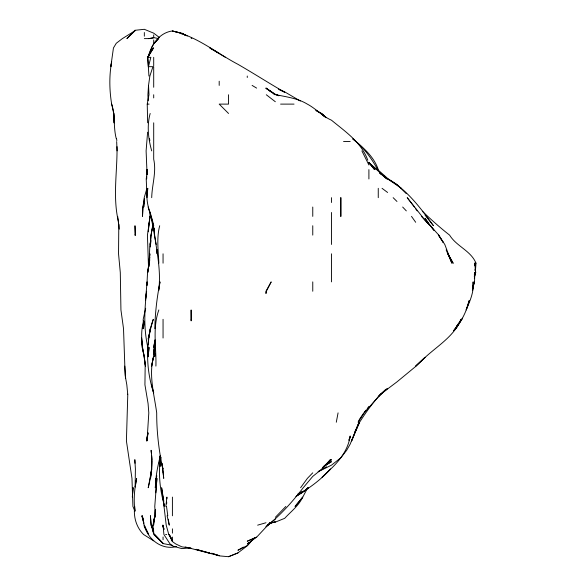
<?xml version="1.0" encoding="UTF-8"?>
<svg xmlns="http://www.w3.org/2000/svg" width="586" height="586" viewBox="0 0 586 586"><rect width="100%" height="100%" fill="white"/><g stroke="black" fill="none" stroke-linecap="round" stroke-linejoin="round"><path stroke-width="0.88" d="M127.792 394.166L126.415 440.95L131.967 478.374L132.912 506.443L134.985 511.366M147.071 285.287L147.086 281.881L145.453 300.596L146.617 291.242C144.317 310.756 143.548 330.724 148.492 349.93L148.133 347.381L148.522 349.93M148.939 76.041L147.738 57.325L150.836 57.325L148.463 66.679L152.939 66.679L149.862 76.041L148.529 85.395L148.976 94.749L147.233 104.11L147.65 122.818M149.144 262.323L149.87 244.457L150.895 240.201M154.741 347.381L154.675 356.735L155.019 353.336M155.451 509.849L155.378 515.797L154.77 506.443L156.923 478.374L155.832 492.833M157.165 249.563L157.107 253.811L157.011 249.563M135.132 486.878L135.403 469.02L134.839 459.658L134.985 463.284M154.843 328.665C155.063 312.953 157.033 297.307 159.993 281.881L158.755 290.392M155.905 366.096C156.469 347.33 152.301 328.197 158.835 309.957M152.052 460.508L151.803 469.02L148.214 487.728C151.305 475.502 152.741 462.874 151.085 450.304L151.444 453.703M475.422 270.827L475.986 263.173L474.682 263.173L475.722 272.527L474.836 272.527L474.528 281.881L472.565 288.686L473.1 281.881C474.162 291.843 469.994 301.058 466.148 309.957L469.174 300.596C466.778 310.814 461.973 320.249 455.769 328.665L461.087 319.311C454.099 336.152 437.888 345.623 425.04 357.46L415.686 366.096L425.04 357.314L416.119 366.096L396.971 381.882L380.695 394.166L387.617 388.357L378.256 396.678L380.629 394.166L364.17 412.874L358.149 422.235L359.548 419.188L363.371 413.577M146.683 178.957L146.786 176.408M146.844 174.709L147.035 169.603L147.291 174.709M151.708 197.672C151.972 184.78 156.609 172.218 153.7 159.187L153.7 122.818M166.644 503.894L166.71 502.187M166.856 498.789L166.922 497.089L165.867 506.443M154.037 354.186L154.968 342.275M148.588 338.027L150.331 328.665L148.617 338.027L150.331 328.665L153.283 319.311C145.482 342.949 145.833 369.356 153.7 392.964M148.302 231.697L148.617 225.742L150.184 216.388L149.943 218.087M143.878 322.71L143.504 328.665L143.841 321.861L143.526 328.665L143.189 319.311L145.68 308.251M117.024 146.639C117.398 171.896 112.453 197.504 118.621 222.343M148.529 85.395L147.906 94.749L148.133 100.704M147.606 132.18L146.112 150.888L147.086 174.709L147.489 169.603L146.222 178.957L147.02 197.672L147.789 188.318C143.819 204.499 154.191 219.127 154.616 235.103C157.099 253.43 161.172 271.794 158.689 290.392M155.224 509.849L153.627 525.159L153.7 521.738L155.026 515.797L152.953 525.159L153.7 533.385L163.055 543.581L172.409 545.324M155.349 513.248L155.612 509.849M148.383 231.697L148.522 229.998M148.654 228.298L150.309 212.132M149.203 262.323L149.884 253.811L147.775 272.527L149.137 263.173L147.54 272.527L146.903 285.287M149.694 259.766L149.555 261.466L149.738 257.217L148.895 263.173L149.02 266.571M148.163 356.735L149.042 347.381L148.141 356.735L148.09 347.381L148.47 349.08M160.652 457.109C158.154 473.232 159.824 489.991 164.461 505.586M154.492 347.381L154.953 343.125M156.154 480.073L155.283 487.728L156.015 478.374L155.678 487.728C155.341 477.048 157.693 466.581 160.176 456.26M154.396 348.201L153.7 353.973L154.323 347.381L153.51 356.735L151.627 366.096L153.532 356.735C148.573 375.245 154.199 394.385 156.704 412.874C156.623 431.736 158.865 450.649 162.842 469.02L161.824 463.065L162.696 469.02L162.512 465.614M147.342 438.394L147.027 440.95L148.807 412.874L148.068 403.52L144.932 384.804L145.167 366.096L144.339 357.226L145.475 366.096C143.504 351.146 139.08 335.983 143.731 321.011M147.547 436.695L147.958 433.288L146.456 440.95L148.009 432.439M153.393 524.404L154.982 515.797L153.7 521.079L154.909 516.684M474.345 278.482L475.151 272.527L474.323 276.782M149.701 219.787L147.43 235.103L148.551 268.271M152.272 229.998L152.873 225.742M142.669 328.665L143.826 321.011M135.256 486.878L136.633 478.374C134.45 488.988 133.432 499.975 134.985 510.75L134.677 506.443C133.344 516.727 136.157 527.07 143.592 534.513L153.7 540.856M159.692 225.742C156.462 238.041 158.315 250.691 158.857 263.173M155.048 339.726L153.7 347.381L154.975 340.576M156.499 477.524L156.799 475.825M150.17 113.464C146.771 125.829 148.273 138.721 151.708 150.888M160.212 455.41L159.429 459.658L160.205 456.26M111.611 62.431L110.813 66.679L113.442 47.964L116.27 43.276L122.364 38.61L134.985 30.765L134.985 30.296L144.339 29.3L153.7 33.168L159.443 37.526M336.291 422.235L338.071 412.874M472.572 290.392L474.228 281.881L472.697 287.836M474.836 272.527L474.338 275.076L475.224 272.527L474.36 276.782L475.517 272.527L474.513 275.076M150.946 241.058L150.258 247.006M159.216 463.065L159.744 460.508M111.692 61.574C109.121 75.528 109.348 90.134 111.67 104.11C115.317 115.317 113.252 127.309 116.27 138.67M143.951 203.13L142.977 207.034L142.515 216.388L142.859 207.034L144.339 198.603L143.753 207.034L144.215 197.672L146.712 189.124M348.941 440.115L350.186 435.977C348.362 448.869 340.613 459.468 331.471 468.302L322.117 477.297L330.519 469.02C322.615 477.802 313.334 485.171 303.401 491.529L308.317 487.728L303.401 491.925L296.868 495.793M474.352 275.076L475.297 272.527M149.218 54.769L148.214 57.325C150.851 45.188 159.172 32.648 172.409 30.97L180.92 33.116M149.891 53.07L151.913 47.964L147.745 57.325L148.324 66.679M348.985 440.211L350.186 437.259M474.426 275.647L475.722 272.527M307.709 487.728L302.801 497.089L295.058 506.443L302.728 497.089C298.684 505.865 290.978 511.468 284.693 518.324L275.332 522.126L269.377 523.166M151.474 47.964L153.7 43.913L158.586 38.61L153.7 43.913L153.7 39.958M453.689 330.797L462.464 318.22M300.603 487.728L307.386 478.374L312.763 472.821M461.871 319.311L453.689 330.629M365.51 410.823L364.06 412.874L366.213 410.163M250.229 542.431L247.263 545.808L237.909 552.935L228.547 556.7L219.193 555.872L211.707 553.228L219.193 555.638L209.839 553.36M285.843 506.443L275.332 517.328M364.411 412.2L366.096 410.163M254.375 537.933L247.263 545.603L237.909 550.261L243.366 547.104M270.278 522.566L256.624 537.194L247.263 541.215L256.624 537.12L247.373 543.874L248.691 542.643M270.373 522.58L265.978 526.763C280.115 515.599 292.268 501.982 303.233 487.728L312.763 476.396L322.117 468.895L330.387 459.658L322.117 468.646L331.471 459.658L323.457 466.478M134.985 30.296L126.891 38.61L134.985 30.765M385.793 389.324C375.406 398.861 367.136 410.39 359.599 422.235L355.013 431.589L359.548 422.235L351.607 440.95L359.057 422.235L350.186 444.129L346.656 450.304L340.832 457.791L331.471 465.167L318.22 471.708M267.626 525.159L275.332 519.108M295.886 496.576L302.654 491.947M267.721 525.159L271.53 522.646M297.593 495.199L299.776 493.793M301.226 492.848L302.676 491.903M322.835 467.159L331.471 461.665L325.237 465.277M318.22 471.503L326.717 466.808M297.944 493.91L303.401 491.163L298.728 493.485M237.909 552.935L228.547 556.7M257.642 525.159L265.978 522.741M269.377 523.459L275.332 521.899L270.234 522.917M176.664 546.518C161.912 550.459 147.65 539.428 144.339 525.159L148.668 534.513L144.339 526.741L142.339 515.797L143.797 522.602M144.339 38.61L148.866 38.61L153.7 37.621L158.799 38.61M148.866 38.61L152.895 38.053M189.425 547.969L181.77 548.613L172.409 545.896L170.006 543.874L163.912 534.513L163.055 525.159L163.86 529.407M147.233 104.11L149.1 104.11M280.584 104.11L294.047 104.11M343.55 141.534L350.186 141.534M135.513 235.103L134.985 235.103L134.985 225.742L135.513 235.103L134.985 234.964M165.582 534.513L166.702 534.513M196.229 549.514L209.839 553.038M180.92 33.036L172.409 31.043C196.757 36.2 216.285 52.952 237.909 64.292C253.657 73.36 268.945 83.19 284.693 92.266L279.229 89.621M188.575 547.617L191.124 548.254L181.77 546.819L175.602 543.874L172.409 541.552L169.178 534.513L172.409 541.31L172.409 540.424L169.127 534.513L172.409 541.31M209.839 553.228L196.229 549.294M185.169 546.936L209.451 553.228M278.746 95.73L276.196 94.749C286.781 96.968 297.915 98.375 307.313 104.11C315.935 108.63 322.403 116.306 331.471 120.196C345.432 131.725 361.416 142.361 367.788 160.249M278.958 95.73L275.332 94.243L265.978 88.171L275.332 94.749L265.978 88.112L271.552 92.2M278.453 89.109L284.693 91.863L300.288 101.012M315.986 110.681L322.117 113.794L325.113 117.017M187.227 36.017L181.77 33.124L181.77 34.032M219.193 53.392L209.839 47.964L225.398 57.325M315.898 110.183L321.384 113.464L326.124 117.735M252.097 85.395L256.624 88.105M191.124 38.083L191.864 38.61M273.647 93.731L275.039 94.749M379.699 173.097L381.134 174.167M382.577 175.229L387.617 178.957L379.699 172.892M382.043 188.318L387.617 192.479M266.293 94.749L275.332 101.737M425.04 215.084L433.45 225.742C420.704 208.14 407.307 190.208 388.225 178.957L377.699 169.603C371.275 157.964 363.437 147.035 352.772 138.911C363.064 147.423 373.897 156.469 378.256 169.603M401.351 188.318L387.8 178.957L396.971 184.48L406.325 193.666M380.248 173.449L386.885 178.957L368.902 162.622L374.652 168.336L368.902 162.425L373.179 166.995M368.902 162.71L376.652 169.603L368.902 162.652M422.352 211.253C431.084 219.618 440.042 227.661 449.587 235.103C456.509 246.45 470.946 250.698 475.986 263.173M324.725 116.643L322.117 114.175L323.911 116.028M163.055 543.581L153.7 534.395L151.994 525.159L153.7 533.458L151.122 525.159L150.419 515.797L151.122 525.159L152.734 528.902M393.147 197.672L396.971 201.467M228.547 113.464L219.193 104.11L228.547 104.11L228.547 94.749M154.506 534.513L163.055 543.222M402.663 207.034L406.325 210.901M421.466 216.388L430.095 225.742L425.04 220.226L407.211 197.672L414.412 207.034M368.902 162.762L374.564 169.603L368.902 162.234M415.686 208.88L417.261 210.923M411.504 216.388L415.686 222.277M443.272 242.531L438.475 235.103L444.789 244.457L451.857 263.173L446.151 249.914M428.344 223.515L425.04 218.314L433.918 230.276L430.329 225.742L438.782 235.103L443.302 242.531M172.409 540.424L168.775 534.513L166.212 525.159L162.923 497.089L164.212 506.443M368.902 164.981L361.892 150.888M148.133 207.034L151.408 216.388M143.226 519.797L141.834 515.797L143.885 523.459M163.765 529.524L162.813 525.159L163.919 528.726M151.4 384.804L153.7 392.935M163.055 498.276L161.633 487.728L163.86 501.418M162.805 497.089L163.055 498.071M151.825 218.036L153.759 225.742M111.67 104.11L113.852 113.464L114.131 122.818L113.852 113.464M167.113 515.797L169.259 525.159L168.299 519.203M163.055 526.25L163.765 529.554M156.184 244.457L151.005 216.388M117.683 216.388L118.79 225.742L118.54 253.811L120.291 272.527L120.936 309.957L123.521 328.665L125.155 375.45L126.818 384.804L127.726 394.166M154.191 228.298L154.477 229.998M116.563 138.845L116.848 140.64M118.892 224.042L119.258 229.148M166.527 506.443L167.786 515.797M151.627 455.41L152.082 459.658M149.562 138.985L149.73 140.684L149.584 138.985M147.35 173.009L147.181 171.302L147.408 173.859M124.767 366.096L125.631 378.212M148.558 341.426L148.295 338.027L148.536 344.832M153.473 528.433L153.7 532.52M474.682 263.173L474.807 265.722M474.975 269.128L475.056 270.827M116.673 141.534L117.054 150.888M378.256 188.318L378.256 197.672M368.902 169.603L368.902 178.957M331.471 197.672L331.471 202.507M331.471 212.484L331.471 244.457M331.471 253.811L331.471 281.881M312.763 207.034L312.763 216.388M312.763 225.742L312.763 235.103M312.763 281.881L312.763 291.242M247.263 76.041L247.263 77.506M219.193 81.22L219.193 85.395M172.409 497.089L172.409 515.797M172.409 528.836L172.409 533.135M172.409 537.054L172.409 539.34M163.055 253.811L163.055 263.173M163.055 319.311L163.055 338.027M163.055 536.988L163.055 539.772M153.7 34.918L153.7 37.944M153.7 57.325L153.7 65.822M153.7 66.679L153.7 87.27M153.7 94.749L153.7 97.921M144.339 32.523L144.339 36.207M340.832 197.672L340.832 216.388L340.832 197.672M191.204 319.311L191.124 320.886L191.124 309.957L191.204 319.311M160.41 459.658L160.044 466.463L160.85 457.109L160.425 459.658M133.11 487.728L132.348 497.089L133.11 487.728M151.056 235.103L150.272 244.457L151.042 235.103L152.719 225.742L151.042 235.103M151.62 469.02L150.529 478.374L151.649 469.02M266.352 291.242L265.978 293.52L265.978 291.242L271.193 281.881L266.352 291.242M458.208 323.992L455.432 328.665L458.201 323.992M153.481 47.964L147.738 57.325L153.481 47.964M368.902 406.779L367.29 408.808L368.902 406.779M185.667 35.431L181.77 33.234L185.667 35.438M453.11 263.173L447.865 253.811L453.11 263.173M144.339 356.735L142.164 347.381L141.607 338.027L142.398 347.381L144.339 356.735M163.055 472.191L162.41 465.614L163.728 478.374L163.055 472.191M162.534 469.02L162.425 465.614L162.52 469.02"/></g></svg>
